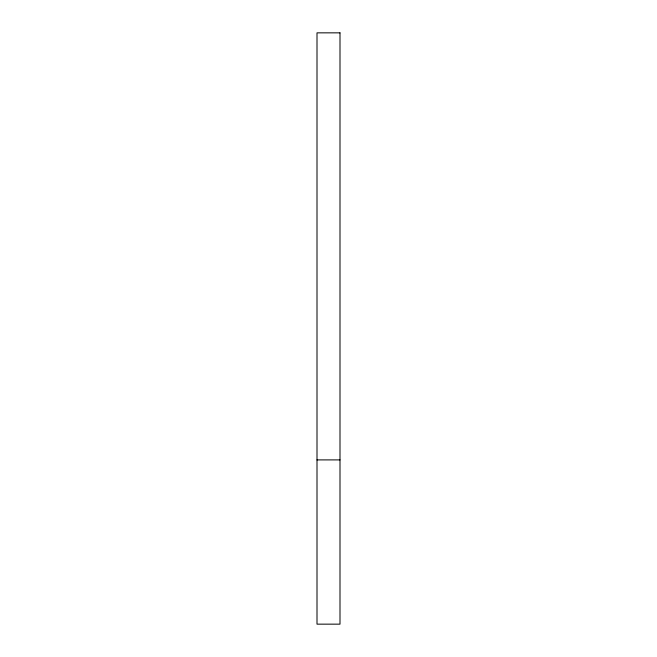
<?xml version="1.0" encoding="UTF-8"?>
<svg xmlns="http://www.w3.org/2000/svg" width="657" height="657" viewBox="0 0 657 657"><rect width="100%" height="100%" fill="white"/><g stroke="black" fill="none" stroke-linecap="round" stroke-linejoin="round"><path stroke-width="0.99" d="M317.002 459.9L339.998 459.9M339.998 32.85L317.002 32.85L317.002 624.15L339.998 624.15L339.998 32.85"/></g></svg>
